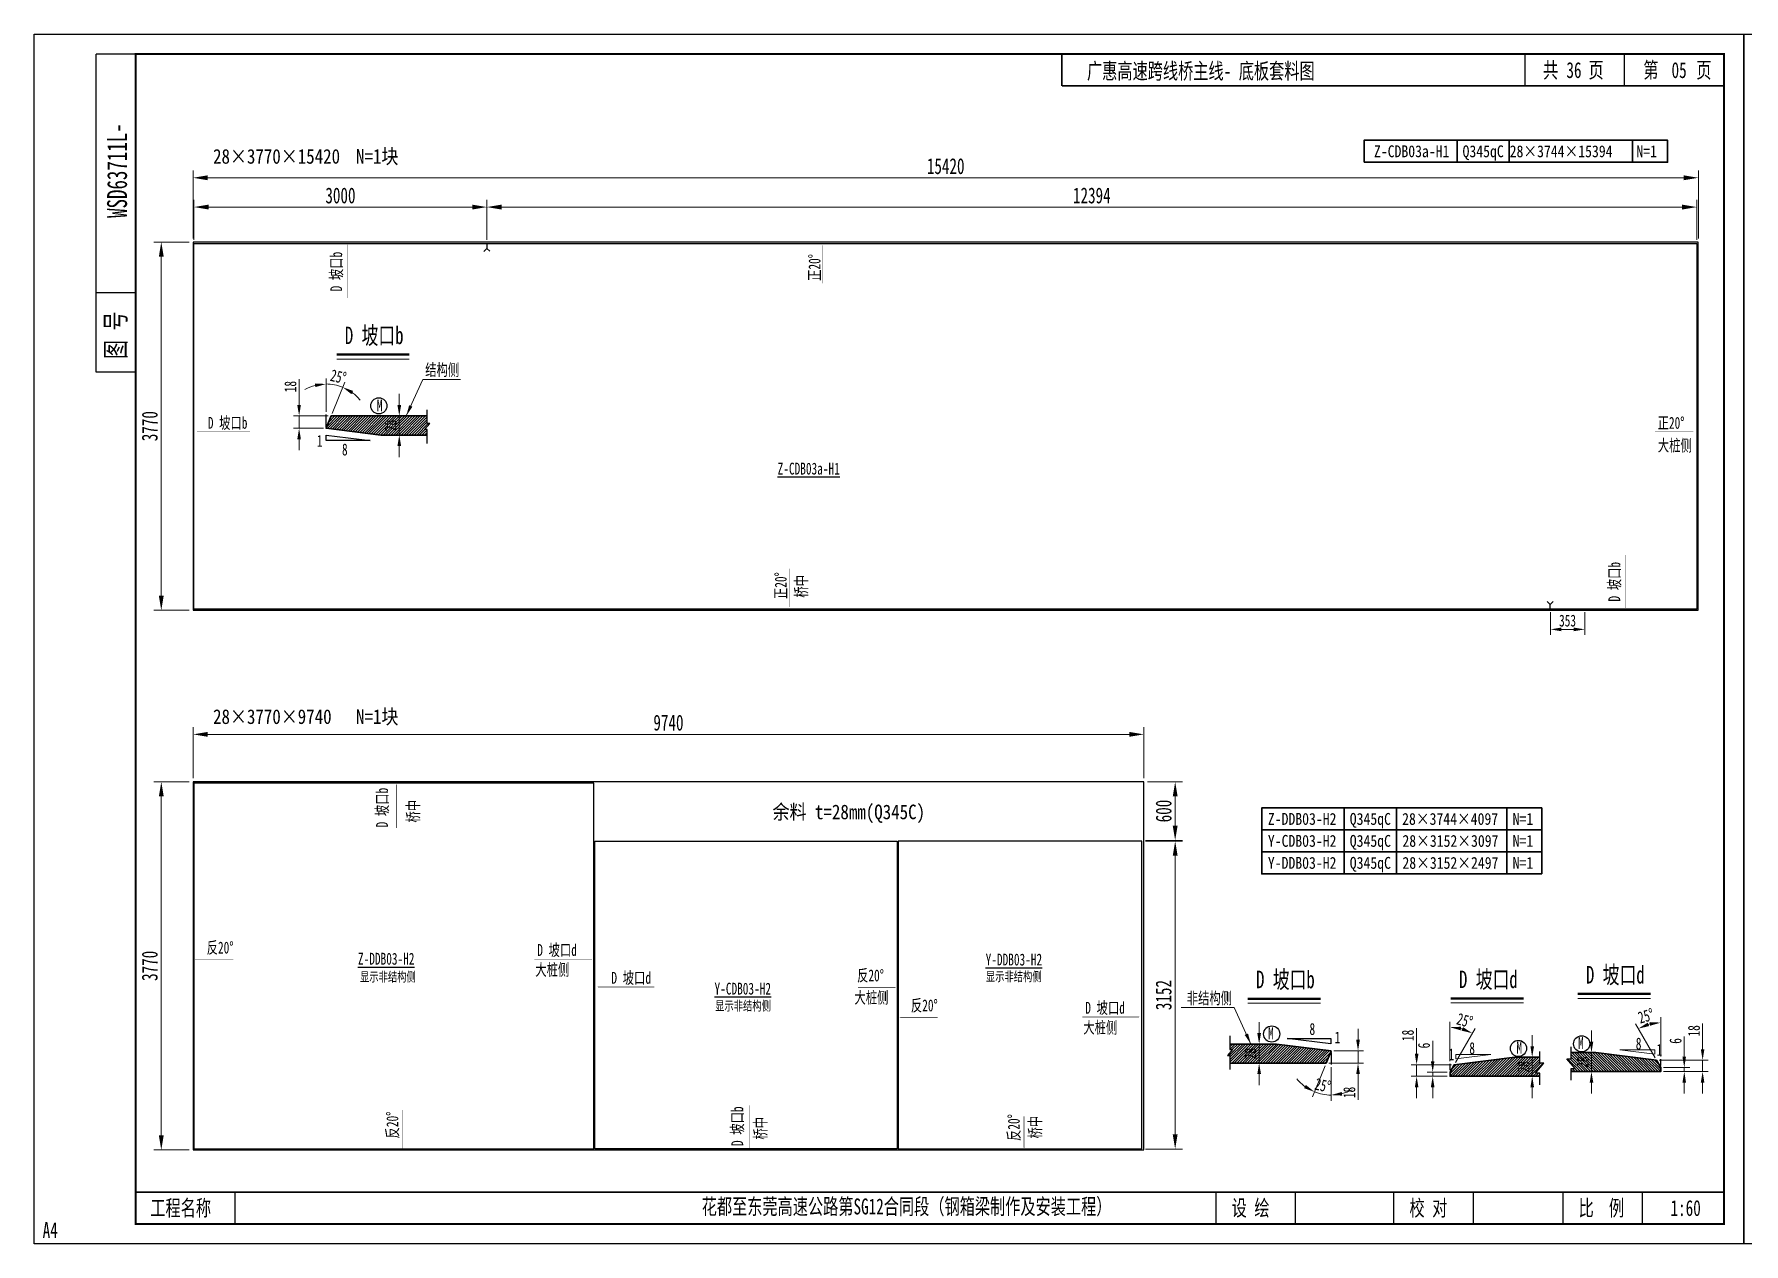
# Model space of a CAD drawing. Extents: x 1629247 to 2251351, y -601856 to -65897.
# Drawn here: x 2086756 to 2104269, y -245952 to -233569 of the extents above; entities that cross this region are included whole.
import ezdxf
from ezdxf.enums import TextEntityAlignment as Align

# ---------------------------------------------------------------- set-up
doc = ezdxf.new("R2010")
doc.units = 0
doc.header["$LTSCALE"] = 2
doc.header["$MEASUREMENT"] = 0
doc.header["$PDMODE"] = 35
doc.header["$PDSIZE"] = 50
doc.linetypes.add('PHANTOM', pattern=[63.5, 31.75, -6.35, 6.35, -6.35, 6.35, -6.35])
doc.layers.get('0').update_dxf_attribs({"linetype": 'CONTINUOUS'})
doc.layers.get('Defpoints').update_dxf_attribs({"linetype": 'CONTINUOUS'})
for name, color, linetype, lineweight in [('1图框轮廓', 7, 'CONTINUOUS', 35), ('文字层', 4, 'CONTINUOUS', 13), ('标注层', 3, 'CONTINUOUS', 13)]:
    doc.layers.add(name, color=color, linetype=linetype, lineweight=lineweight)
doc.layers.add('A3', color=7, linetype='CONTINUOUS')
doc.styles.add('仿宋', font='仿宋_GB2312_1.ttf', dxfattribs={"width": 0.7})
doc.dimstyles.new('标准标注样式-45', dxfattribs={"dimscale": 45, "dimtxt": 2.7, "dimasz": 2.5, "dimexe": 1.25, "dimexo": 0.625, "dimtad": 1, "dimdec": 0, "dimdsep": 46, "dimtxsty": '仿宋', "dimcen": 2.5, "dimclrd": 3, "dimclre": 3, "dimclrt": 4, "dimazin": 0, "dimtfac": 1, "dimtdec": 0, "dimtmove": 0, "dimatfit": 3, "dimfxl": 1.25, "dimlwd": 13, "dimlwe": 13, "dimarcsym": 0})
doc.dimstyles.new('标准标注样式-60', dxfattribs={"dimscale": 60, "dimtxt": 2.7, "dimasz": 2.5, "dimexe": 1.25, "dimexo": 0.625, "dimtad": 1, "dimdec": 0, "dimdsep": 46, "dimtxsty": '仿宋', "dimcen": 2.5, "dimclrd": 3, "dimclre": 3, "dimclrt": 4, "dimazin": 0, "dimtfac": 1, "dimtdec": 0, "dimtmove": 0, "dimatfit": 3, "dimfxl": 1.25, "dimlwd": 13, "dimlwe": 13, "dimarcsym": 0})

# ---------------------------------------------------------------- blocks, each defined once
blk = doc.blocks.new('*D58')
at = {"color": 3, "linetype": 'ByBlock', "lineweight": 13, "ltscale": 3}
for p, q in [((2089470, -237365), (2089470, -237101)), ((2089470, -237603), (2089470, -237477)), ((2089470, -237716), (2089470, -237828))]:
    blk.add_line(p, q, dxfattribs=at)
at = {"color": 3, "lineweight": 13, "ltscale": 3}
for p, q in [((2089769, -237477), (2089413, -237477)), ((2089718, -237603), (2089413, -237603))]:
    blk.add_line(p, q, dxfattribs=at)
at = {"color": 3, "ltscale": 3}
for points in [[(2089451, -237365), (2089488, -237365), (2089470, -237477)], [(2089451, -237716), (2089488, -237716), (2089470, -237603)]]:
    blk.add_solid(points, dxfattribs=at)
at = {"layer": 'Defpoints', "color": 0, "ltscale": 3}
for p in [(2089470, -237477), (2089746, -237603), (2089797, -237477)]:
    blk.add_point(p, dxfattribs=at)
at = {"color": 4, "ltscale": 3, "insert": (2089381, -237177), "char_height": 121.5, "attachment_point": 5, "rotation": 90, "style": '仿宋'}
blk.add_mtext('18', dxfattribs=at)
blk = doc.blocks.new('*D59')
at = {"color": 3, "lineweight": 13, "ltscale": 3}
for p, q in [((2089746, -237436), (2089746, -237094)), ((2089807, -237451), (2089937, -237131))]:
    blk.add_line(p, q, dxfattribs=at)
at = {"color": 3, "linetype": 'ByBlock', "lineweight": 13, "ltscale": 3}
for start, end in [(104.2515, 118.503), (68, 90), (39.497, 53.7485)]:
    blk.add_arc((2089746, -237603), 453, start, end, dxfattribs=at)
at = {"color": 3, "ltscale": 3}
for points in [[(2089632, -237145), (2089637, -237182), (2089746, -237150)], [(2090005, -237254), (2090023, -237221), (2089916, -237183)]]:
    blk.add_solid(points, dxfattribs=at)
at = {"layer": 'Defpoints', "color": 0, "ltscale": 3}
for p in [(2089804, -237154), (2089746, -237464), (2089746, -237588), (2089746, -237603), (2089797, -237477)]:
    blk.add_point(p, dxfattribs=at)
at = {"color": 4, "ltscale": 3, "insert": (2089872, -237076), "char_height": 121.5, "attachment_point": 5, "rotation": 346.5638, "style": '仿宋'}
blk.add_mtext('25%%D', dxfattribs=at)
blk = doc.blocks.new('*D72')
at = {"color": 3, "linetype": 'ByBlock', "lineweight": 13, "ltscale": 3}
for p, q in [((2090496, -237365), (2090496, -237252)), ((2090496, -237673), (2090496, -237477)), ((2090496, -237786), (2090496, -237898))]:
    blk.add_line(p, q, dxfattribs=at)
at = {"color": 3, "lineweight": 13, "ltscale": 3}
for p, q in [((2090486, -237477), (2090552, -237477)), ((2090486, -237673), (2090552, -237673))]:
    blk.add_line(p, q, dxfattribs=at)
at = {"color": 3, "ltscale": 3}
for points in [[(2090477, -237365), (2090515, -237365), (2090496, -237477)], [(2090477, -237786), (2090515, -237786), (2090496, -237673)]]:
    blk.add_solid(points, dxfattribs=at)
at = {"layer": 'Defpoints', "color": 0, "ltscale": 3}
for p in [(2090457, -237477), (2090496, -237477), (2090457, -237673)]:
    blk.add_point(p, dxfattribs=at)
at = {"color": 4, "ltscale": 3, "insert": (2090407, -237575), "char_height": 121.5, "attachment_point": 5, "rotation": 90, "style": '仿宋'}
blk.add_mtext('28', dxfattribs=at)
blk = doc.blocks.new('*D66')
at = {"layer": 'Defpoints', "color": 0}
for p in [(2102690, -243995), (2102708, -243995), (2102683, -244190)]:
    blk.add_point(p, dxfattribs=at)
at = {"layer": '标注层', "color": 3, "linetype": 'ByBlock', "lineweight": 13}
for p, q in [((2102708, -243882), (2102708, -243770)), ((2102708, -244190), (2102708, -243995)), ((2102708, -244302), (2102708, -244415))]:
    blk.add_line(p, q, dxfattribs=at)
at = {"layer": '标注层', "color": 3, "lineweight": 13}
for p, q in [((2102718, -243995), (2102765, -243995)), ((2102711, -244190), (2102765, -244190))]:
    blk.add_line(p, q, dxfattribs=at)
at = {"layer": '标注层', "color": 3}
for points in [[(2102690, -243882), (2102727, -243882), (2102708, -243995)], [(2102690, -244302), (2102727, -244302), (2102708, -244190)]]:
    blk.add_solid(points, dxfattribs=at)
at = {"layer": '标注层', "color": 4, "insert": (2102619, -244092), "char_height": 121.5, "attachment_point": 5, "rotation": 90, "style": '仿宋'}
blk.add_mtext('28', dxfattribs=at)
blk = doc.blocks.new('*D14')
at = {"layer": 'Defpoints', "color": 0}
for p in [(2103418, -244148), (2103418, -244190), (2103659, -244148)]:
    blk.add_point(p, dxfattribs=at)
at = {"layer": '标注层', "color": 3, "linetype": 'ByBlock', "lineweight": 13}
for p, q in [((2103659, -244035), (2103659, -243829)), ((2103659, -244190), (2103659, -244148)), ((2103659, -244302), (2103659, -244415))]:
    blk.add_line(p, q, dxfattribs=at)
at = {"layer": '标注层', "color": 3, "lineweight": 13}
for p, q in [((2103446, -244148), (2103715, -244148)), ((2103446, -244190), (2103715, -244190))]:
    blk.add_line(p, q, dxfattribs=at)
at = {"layer": '标注层', "color": 3}
for points in [[(2103640, -244035), (2103677, -244035), (2103659, -244148)], [(2103640, -244302), (2103677, -244302), (2103659, -244190)]]:
    blk.add_solid(points, dxfattribs=at)
at = {"layer": '标注层', "color": 4, "insert": (2103570, -243876), "char_height": 122, "attachment_point": 5, "rotation": 90, "style": '仿宋'}
blk.add_mtext('6', dxfattribs=at)
blk = doc.blocks.new('*D15')
at = {"layer": 'Defpoints', "color": 0}
for p in [(2103338, -243695), (2103374, -244073), (2103418, -244063), (2103418, -244128), (2103418, -244148)]:
    blk.add_point(p, dxfattribs=at)
at = {"layer": '标注层', "color": 3, "lineweight": 13}
for p, q in [((2103360, -244048), (2103160, -243701)), ((2103418, -244035), (2103418, -243632))]:
    blk.add_line(p, q, dxfattribs=at)
at = {"layer": '标注层', "color": 3, "linetype": 'ByBlock', "lineweight": 13}
blk.add_arc((2103418, -244148), 460, 104.0452, 105.9548, dxfattribs=at)
at = {"layer": '标注层', "color": 3}
for points in [[(2103299, -243723), (2103284, -243688), (2103188, -243750)], [(2103304, -243683), (2103308, -243720), (2103418, -243688)]]:
    blk.add_solid(points, dxfattribs=at)
at = {"layer": '标注层', "color": 4, "insert": (2103267, -243620), "char_height": 121.5, "attachment_point": 5, "rotation": 15.9548, "style": '仿宋'}
blk.add_mtext('25%%D', dxfattribs=at)
blk = doc.blocks.new('*D16')
at = {"layer": 'Defpoints', "color": 0}
for p in [(2103374, -244073), (2103847, -244073), (2103418, -244190)]:
    blk.add_point(p, dxfattribs=at)
at = {"layer": '标注层', "color": 3, "linetype": 'ByBlock', "lineweight": 13}
for p, q in [((2103847, -243960), (2103847, -243697)), ((2103847, -244190), (2103847, -244073)), ((2103847, -244302), (2103847, -244415))]:
    blk.add_line(p, q, dxfattribs=at)
at = {"layer": '标注层', "color": 3, "lineweight": 13}
for p, q in [((2103402, -244073), (2103903, -244073)), ((2103446, -244190), (2103903, -244190))]:
    blk.add_line(p, q, dxfattribs=at)
at = {"layer": '标注层', "color": 3}
for points in [[(2103828, -243960), (2103865, -243960), (2103847, -244073)], [(2103828, -244302), (2103865, -244302), (2103847, -244190)]]:
    blk.add_solid(points, dxfattribs=at)
at = {"layer": '标注层', "color": 4, "insert": (2103758, -243772), "char_height": 121.5, "attachment_point": 5, "rotation": 90, "style": '仿宋'}
blk.add_mtext('18', dxfattribs=at)
blk = doc.blocks.new('*D17')
at = {"color": 3, "linetype": 'ByBlock', "lineweight": 13, "ltscale": 3}
for p, q in [((2100317, -243864), (2100317, -243752)), ((2100317, -243977), (2100317, -244103)), ((2100317, -244215), (2100317, -244479))]:
    blk.add_line(p, q, dxfattribs=at)
at = {"color": 3, "lineweight": 13, "ltscale": 3}
for p, q in [((2100018, -244103), (2100373, -244103)), ((2100069, -243977), (2100373, -243977))]:
    blk.add_line(p, q, dxfattribs=at)
at = {"color": 3, "ltscale": 3}
for points in [[(2100298, -243864), (2100336, -243864), (2100317, -243977)], [(2100298, -244215), (2100336, -244215), (2100317, -244103)]]:
    blk.add_solid(points, dxfattribs=at)
at = {"layer": 'Defpoints', "color": 0, "ltscale": 3}
for p in [(2099990, -244103), (2100041, -243977), (2100317, -244103)]:
    blk.add_point(p, dxfattribs=at)
at = {"color": 4, "ltscale": 3, "insert": (2100228, -244403), "char_height": 121.5, "attachment_point": 5, "rotation": 90, "style": '仿宋'}
blk.add_mtext('18', dxfattribs=at)
blk = doc.blocks.new('*D18')
at = {"color": 3, "lineweight": 13, "ltscale": 3}
for p, q in [((2099979, -244129), (2099850, -244449)), ((2100041, -244144), (2100041, -244487))]:
    blk.add_line(p, q, dxfattribs=at)
at = {"color": 3, "linetype": 'ByBlock', "lineweight": 13, "ltscale": 3}
for start, end in [(219.497, 233.7485), (248, 270), (284.2515, 298.503)]:
    blk.add_arc((2100041, -243977), 453, start, end, dxfattribs=at)
at = {"color": 3, "ltscale": 3}
for points in [[(2099782, -244326), (2099764, -244359), (2099871, -244397)], [(2100155, -244435), (2100150, -244398), (2100041, -244430)]]:
    blk.add_solid(points, dxfattribs=at)
at = {"layer": 'Defpoints', "color": 0, "ltscale": 3}
for p in [(2099990, -244103), (2100041, -243977), (2100041, -243992), (2100041, -244116), (2099983, -244427)]:
    blk.add_point(p, dxfattribs=at)
at = {"color": 4, "ltscale": 3, "insert": (2099956, -244331), "char_height": 121.5, "attachment_point": 5, "rotation": 346.5638, "style": '仿宋'}
blk.add_mtext('25%%D', dxfattribs=at)
blk = doc.blocks.new('*D67')
at = {"color": 3, "linetype": 'ByBlock', "lineweight": 13, "ltscale": 3}
for p, q in [((2099304, -243794), (2099304, -243682)), ((2099304, -243907), (2099304, -244103)), ((2099304, -244215), (2099304, -244328))]:
    blk.add_line(p, q, dxfattribs=at)
at = {"color": 3, "lineweight": 13, "ltscale": 3}
for p, q in [((2099314, -243907), (2099248, -243907)), ((2099314, -244103), (2099248, -244103))]:
    blk.add_line(p, q, dxfattribs=at)
at = {"color": 3, "ltscale": 3}
for points in [[(2099285, -243794), (2099323, -243794), (2099304, -243907)], [(2099285, -244215), (2099323, -244215), (2099304, -244103)]]:
    blk.add_solid(points, dxfattribs=at)
at = {"layer": 'Defpoints', "color": 0, "ltscale": 3}
for p in [(2099343, -243907), (2099304, -244103), (2099343, -244103)]:
    blk.add_point(p, dxfattribs=at)
at = {"color": 4, "ltscale": 3, "insert": (2099215, -244005), "char_height": 121.5, "attachment_point": 5, "rotation": 90, "style": '仿宋'}
blk.add_mtext('28', dxfattribs=at)
blk = doc.blocks.new('*D68')
at = {"layer": 'Defpoints', "color": 0}
for p in [(2102101, -244042), (2102120, -244042), (2102126, -244237)]:
    blk.add_point(p, dxfattribs=at)
at = {"layer": '标注层', "color": 3, "linetype": 'ByBlock', "lineweight": 13}
for p, q in [((2102101, -243930), (2102101, -243817)), ((2102101, -244237), (2102101, -244042)), ((2102101, -244350), (2102101, -244462))]:
    blk.add_line(p, q, dxfattribs=at)
at = {"layer": '标注层', "color": 3, "lineweight": 13}
for p, q in [((2102092, -244042), (2102045, -244042)), ((2102098, -244237), (2102045, -244237))]:
    blk.add_line(p, q, dxfattribs=at)
at = {"layer": '标注层', "color": 3}
for points in [[(2102083, -243930), (2102120, -243930), (2102101, -244042)], [(2102083, -244350), (2102120, -244350), (2102101, -244237)]]:
    blk.add_solid(points, dxfattribs=at)
at = {"layer": '标注层', "color": 4, "insert": (2102013, -244140), "char_height": 121.5, "attachment_point": 5, "rotation": 90, "style": '仿宋'}
blk.add_mtext('28', dxfattribs=at)
blk = doc.blocks.new('*D19')
at = {"layer": 'Defpoints', "color": 0}
for p in [(2101082, -244195), (2101259, -244195), (2101259, -244237)]:
    blk.add_point(p, dxfattribs=at)
at = {"layer": '标注层', "color": 3, "linetype": 'ByBlock', "lineweight": 13}
for p, q in [((2101082, -244083), (2101082, -243876)), ((2101082, -244237), (2101082, -244195)), ((2101082, -244350), (2101082, -244462))]:
    blk.add_line(p, q, dxfattribs=at)
at = {"layer": '标注层', "color": 3, "lineweight": 13}
for p, q in [((2101231, -244195), (2101025, -244195)), ((2101231, -244237), (2101025, -244237))]:
    blk.add_line(p, q, dxfattribs=at)
at = {"layer": '标注层', "color": 3}
for points in [[(2101063, -244083), (2101100, -244083), (2101082, -244195)], [(2101063, -244350), (2101100, -244350), (2101082, -244237)]]:
    blk.add_solid(points, dxfattribs=at)
at = {"layer": '标注层', "color": 4, "insert": (2100993, -243923), "char_height": 122, "attachment_point": 5, "rotation": 90, "style": '仿宋'}
blk.add_mtext('6', dxfattribs=at)
blk = doc.blocks.new('*D20')
at = {"layer": 'Defpoints', "color": 0}
for p in [(2101339, -243742), (2101259, -244110), (2101303, -244120), (2101259, -244175), (2101259, -244195)]:
    blk.add_point(p, dxfattribs=at)
at = {"layer": '标注层', "color": 3, "lineweight": 13}
for p, q in [((2101259, -244082), (2101259, -243679)), ((2101317, -244095), (2101517, -243748))]:
    blk.add_line(p, q, dxfattribs=at)
at = {"layer": '标注层', "color": 3, "linetype": 'ByBlock', "lineweight": 13}
blk.add_arc((2101259, -244195), 460, 74.0452, 75.9548, dxfattribs=at)
at = {"layer": '标注层', "color": 3}
for points in [[(2101369, -243767), (2101373, -243730), (2101259, -243735)], [(2101393, -243735), (2101378, -243770), (2101489, -243797)]]:
    blk.add_solid(points, dxfattribs=at)
at = {"layer": '标注层', "color": 4, "insert": (2101410, -243667), "char_height": 121.5, "attachment_point": 5, "rotation": 344.0452, "style": '仿宋'}
blk.add_mtext('25%%D', dxfattribs=at)
blk = doc.blocks.new('*D21')
at = {"layer": 'Defpoints', "color": 0}
for p in [(2100917, -244120), (2101303, -244120), (2101259, -244237)]:
    blk.add_point(p, dxfattribs=at)
at = {"layer": '标注层', "color": 3, "linetype": 'ByBlock', "lineweight": 13}
for p, q in [((2100917, -244007), (2100917, -243744)), ((2100917, -244237), (2100917, -244120)), ((2100917, -244350), (2100917, -244462))]:
    blk.add_line(p, q, dxfattribs=at)
at = {"layer": '标注层', "color": 3, "lineweight": 13}
for p, q in [((2101275, -244120), (2100861, -244120)), ((2101231, -244237), (2100861, -244237))]:
    blk.add_line(p, q, dxfattribs=at)
at = {"layer": '标注层', "color": 3}
for points in [[(2100899, -244007), (2100936, -244007), (2100917, -244120)], [(2100899, -244350), (2100936, -244350), (2100917, -244237)]]:
    blk.add_solid(points, dxfattribs=at)
at = {"layer": '标注层', "color": 4, "insert": (2100828, -243819), "char_height": 121.5, "attachment_point": 5, "rotation": 90, "style": '仿宋'}
blk.add_mtext('18', dxfattribs=at)
blk = doc.blocks.new('*D31')
at = {"color": 3, "lineweight": 13, "ltscale": 3}
for p, q in [((2088393, -235675), (2088393, -235264)), ((2091393, -235675), (2091393, -235264))]:
    blk.add_line(p, q, dxfattribs=at)
at = {"color": 3, "linetype": 'ByBlock', "lineweight": 13, "ltscale": 3}
blk.add_line((2088543, -235339), (2091243, -235339), dxfattribs=at)
at = {"color": 3, "ltscale": 3}
for points in [[(2088543, -235314), (2088543, -235364), (2088393, -235339)], [(2091243, -235314), (2091243, -235364), (2091393, -235339)]]:
    blk.add_solid(points, dxfattribs=at)
at = {"layer": 'Defpoints', "color": 0, "ltscale": 3}
for p in [(2091393, -235339), (2088393, -235713), (2091393, -235713)]:
    blk.add_point(p, dxfattribs=at)
at = {"color": 4, "ltscale": 3, "insert": (2089893, -235221), "char_height": 162, "attachment_point": 5, "style": '仿宋'}
blk.add_mtext('3000', dxfattribs=at)
blk = doc.blocks.new('*D32')
at = {"color": 3, "lineweight": 13, "ltscale": 3}
for p, q in [((2102287, -239485), (2102287, -239719)), ((2102640, -239485), (2102640, -239719))]:
    blk.add_line(p, q, dxfattribs=at)
at = {"color": 3, "linetype": 'ByBlock', "lineweight": 13, "ltscale": 3}
blk.add_line((2102527, -239662), (2102399, -239662), dxfattribs=at)
at = {"color": 3, "ltscale": 3}
for points in [[(2102399, -239644), (2102399, -239681), (2102287, -239662)], [(2102527, -239644), (2102527, -239681), (2102640, -239662)]]:
    blk.add_solid(points, dxfattribs=at)
at = {"layer": 'Defpoints', "color": 0, "ltscale": 3}
for p in [(2102287, -239457), (2102640, -239457), (2102287, -239662)]:
    blk.add_point(p, dxfattribs=at)
at = {"color": 4, "ltscale": 3, "insert": (2102463, -239573), "char_height": 121.5, "attachment_point": 5, "style": '仿宋'}
blk.add_mtext('353', dxfattribs=at)
blk = doc.blocks.new('*D34')
at = {"color": 3, "lineweight": 13, "ltscale": 3}
for p, q in [((2091393, -235675), (2091393, -235264)), ((2103787, -235675), (2103787, -235264))]:
    blk.add_line(p, q, dxfattribs=at)
at = {"color": 3, "linetype": 'ByBlock', "lineweight": 13, "ltscale": 3}
blk.add_line((2103637, -235339), (2091543, -235339), dxfattribs=at)
at = {"color": 3, "ltscale": 3}
for points in [[(2091543, -235314), (2091543, -235364), (2091393, -235339)], [(2103637, -235314), (2103637, -235364), (2103787, -235339)]]:
    blk.add_solid(points, dxfattribs=at)
at = {"layer": 'Defpoints', "color": 0, "ltscale": 3}
for p in [(2091393, -235339), (2091393, -235713), (2103787, -235713)]:
    blk.add_point(p, dxfattribs=at)
at = {"color": 4, "ltscale": 3, "insert": (2097590, -235221), "char_height": 162, "attachment_point": 5, "style": '仿宋'}
blk.add_mtext('12394', dxfattribs=at)
blk = doc.blocks.new('*D478')
at = {"color": 3, "lineweight": 13, "ltscale": 3}
for p, q in [((2088383, -235659), (2088383, -234964)), ((2103803, -235659), (2103803, -234964))]:
    blk.add_line(p, q, dxfattribs=at)
at = {"color": 3, "linetype": 'ByBlock', "lineweight": 13, "ltscale": 3}
blk.add_line((2103653, -235039), (2088533, -235039), dxfattribs=at)
at = {"color": 3, "ltscale": 3}
for points in [[(2088533, -235014), (2088533, -235064), (2088383, -235039)], [(2103653, -235014), (2103653, -235064), (2103803, -235039)]]:
    blk.add_solid(points, dxfattribs=at)
at = {"layer": 'Defpoints', "color": 0, "ltscale": 3}
for p in [(2088383, -235039), (2088383, -235697), (2103803, -235697)]:
    blk.add_point(p, dxfattribs=at)
at = {"color": 4, "ltscale": 3, "insert": (2096093, -234921), "char_height": 162, "attachment_point": 5, "style": '仿宋'}
blk.add_mtext('15420', dxfattribs=at)
blk = doc.blocks.new('*D479')
at = {"color": 3, "lineweight": 13, "ltscale": 3}
for p, q in [((2088345, -235697), (2087983, -235697)), ((2088345, -239467), (2087983, -239467))]:
    blk.add_line(p, q, dxfattribs=at)
at = {"color": 3, "linetype": 'ByBlock', "lineweight": 13, "ltscale": 3}
blk.add_line((2088058, -235847), (2088058, -239317), dxfattribs=at)
at = {"color": 3, "ltscale": 3}
for points in [[(2088033, -235847), (2088083, -235847), (2088058, -235697)], [(2088033, -239317), (2088083, -239317), (2088058, -239467)]]:
    blk.add_solid(points, dxfattribs=at)
at = {"layer": 'Defpoints', "color": 0, "ltscale": 3}
for p in [(2088383, -235697), (2088058, -239467), (2088383, -239467)]:
    blk.add_point(p, dxfattribs=at)
at = {"color": 4, "ltscale": 3, "insert": (2087940, -237582), "char_height": 162, "attachment_point": 5, "rotation": 90, "style": '仿宋'}
blk.add_mtext('3770', dxfattribs=at)
blk = doc.blocks.new('tukuangA4-')
at = {"layer": 'A3'}
for p, q in [((537, 7565), (537, 10327)), ((882, 10327), (537, 10327)), ((12951, 10051), (12951, 10327)), ((13814, 10051), (13814, 10327)), ((882, 8256), (537, 8256)), ((882, 7565), (537, 7565)), ((1745, 173), (1745, 449)), ((10266, 173), (10266, 449)), ((10957, 173), (10957, 449)), ((11811, 173), (11811, 449)), ((12502, 173), (12502, 449)), ((13280, 173), (13280, 449)), ((13971, 173), (13971, 449))]:
    blk.add_line(p, q, dxfattribs=at)
blk.add_lwpolyline([(14850, 10500), (14850, 0), (0, 0), (0, 10500)], close=True, dxfattribs=at)
for points, const_width in [([(882, 10327), (14677, 10327), (14677, 173), (882, 173), (882, 10327)], 17.3), ([(8927, 10051), (8927, 10327)], 13.8), ([(8927, 10051), (14677, 10051)], 13.8), ([(882, 449), (14677, 449)], 13.8)]:
    blk.add_lwpolyline(points, dxfattribs=dict(at, const_width=const_width))
at = {"layer": 'A3', "color": 7, "linetype": 'Continuous', "style": '仿宋', "width": 0.7}
for s, p in [('共    页', (13106, 10120)), ('第     页', (13977, 10120)), ('工程名称', (1009, 242)), ('花都至东莞高速公路第SG12合同段（钢箱梁制作及安装工程）', (5798, 255)), ('设 绘', (10401, 242)), ('校 对', (11946, 242)), ('比  例', (13415, 242))]:
    blk.add_text(s, height=138.1, dxfattribs=at).set_placement(p)
blk.add_text('WSD63711L-', height=172.6, rotation=90, dxfattribs=at).set_placement((806, 9316), align=Align.CENTER)
blk.add_text('图 号', height=172.6, rotation=90, dxfattribs=at).set_placement((793, 7681))
blk.add_text('A4', height=138.1, dxfattribs=at).set_placement((139, 50), align=Align.CENTER)
blk = doc.blocks.new('*D476')
at = {"color": 3, "lineweight": 13, "ltscale": 3}
for p, q in [((2088383, -241184), (2088383, -240662)), ((2098123, -241184), (2098123, -240662))]:
    blk.add_line(p, q, dxfattribs=at)
at = {"color": 3, "linetype": 'ByBlock', "lineweight": 13, "ltscale": 3}
blk.add_line((2097973, -240737), (2088533, -240737), dxfattribs=at)
at = {"color": 3, "ltscale": 3}
for points in [[(2088533, -240712), (2088533, -240762), (2088383, -240737)], [(2097973, -240712), (2097973, -240762), (2098123, -240737)]]:
    blk.add_solid(points, dxfattribs=at)
at = {"layer": 'Defpoints', "color": 0, "ltscale": 3}
for p in [(2088383, -240737), (2088383, -241222), (2098123, -241222)]:
    blk.add_point(p, dxfattribs=at)
at = {"color": 4, "ltscale": 3, "insert": (2093253, -240618), "char_height": 162, "attachment_point": 5, "style": '仿宋'}
blk.add_mtext('9740', dxfattribs=at)
blk = doc.blocks.new('*D477')
at = {"color": 3, "lineweight": 13, "ltscale": 3}
for p, q in [((2088345, -241222), (2087983, -241222)), ((2088345, -244992), (2087983, -244992))]:
    blk.add_line(p, q, dxfattribs=at)
at = {"color": 3, "linetype": 'ByBlock', "lineweight": 13, "ltscale": 3}
blk.add_line((2088058, -241372), (2088058, -244842), dxfattribs=at)
at = {"color": 3, "ltscale": 3}
for points in [[(2088033, -241372), (2088083, -241372), (2088058, -241222)], [(2088033, -244842), (2088083, -244842), (2088058, -244992)]]:
    blk.add_solid(points, dxfattribs=at)
at = {"layer": 'Defpoints', "color": 0, "ltscale": 3}
for p in [(2088383, -241222), (2088058, -244992), (2088383, -244992)]:
    blk.add_point(p, dxfattribs=at)
at = {"color": 4, "ltscale": 3, "insert": (2087940, -243107), "char_height": 162, "attachment_point": 5, "rotation": 90, "style": '仿宋'}
blk.add_mtext('3770', dxfattribs=at)
blk = doc.blocks.new('*D480')
at = {"color": 3, "lineweight": 13, "ltscale": 3}
for p, q in [((2098141, -241830), (2098519, -241830)), ((2098141, -244982), (2098519, -244982))]:
    blk.add_line(p, q, dxfattribs=at)
at = {"color": 3, "linetype": 'ByBlock', "lineweight": 13, "ltscale": 3}
blk.add_line((2098444, -241980), (2098444, -244832), dxfattribs=at)
at = {"color": 3, "ltscale": 3}
for points in [[(2098419, -241980), (2098469, -241980), (2098444, -241830)], [(2098419, -244832), (2098469, -244832), (2098444, -244982)]]:
    blk.add_solid(points, dxfattribs=at)
at = {"layer": 'Defpoints', "color": 0, "ltscale": 3}
for p in [(2098104, -241830), (2098104, -244982), (2098444, -244982)]:
    blk.add_point(p, dxfattribs=at)
at = {"color": 4, "ltscale": 3, "insert": (2098326, -243406), "char_height": 162, "attachment_point": 5, "rotation": 90, "style": '仿宋'}
blk.add_mtext('3152', dxfattribs=at)
blk = doc.blocks.new('*D481')
at = {"color": 3, "lineweight": 13, "ltscale": 3}
for p, q in [((2098160, -241222), (2098519, -241222)), ((2098141, -241822), (2098519, -241822))]:
    blk.add_line(p, q, dxfattribs=at)
at = {"color": 3, "linetype": 'ByBlock', "lineweight": 13, "ltscale": 3}
blk.add_line((2098444, -241672), (2098444, -241372), dxfattribs=at)
at = {"color": 3, "ltscale": 3}
for points in [[(2098419, -241372), (2098469, -241372), (2098444, -241222)], [(2098419, -241672), (2098469, -241672), (2098444, -241822)]]:
    blk.add_solid(points, dxfattribs=at)
at = {"layer": 'Defpoints', "color": 0, "ltscale": 3}
for p in [(2098123, -241222), (2098444, -241222), (2098104, -241822)]:
    blk.add_point(p, dxfattribs=at)
at = {"color": 4, "ltscale": 3, "insert": (2098326, -241522), "char_height": 162, "attachment_point": 5, "rotation": 90, "style": '仿宋'}
blk.add_mtext('600', dxfattribs=at)

msp = doc.modelspace()

# ---------------------------------------------------------------- hatches: boundary and pattern name
at = {"layer": '标注层', "linetype": 'PHANTOM'}
h = msp.add_hatch(dxfattribs=at)
h.set_pattern_fill('ANSI31', color=8, scale=150, style=0)
h.set_pattern_definition([(45, (2089745.844, -237673.342), (-13.25825, 13.25825), [])])
h.paths.add_polyline_path([(2090781.6, -237673.3), (2090781.6, -237615.9), (2090755.4, -237615.9), (2090807.9, -237555.9), (2090781.6, -237555.9), (2090781.6, -237477.3), (2089796.8, -237477.3), (2089745.8, -237603.3), (2090305.8, -237673.3)])
h.paths.add_polyline_path([(2090315.9, -237654.4), (2090315.9, -237496.2), (2090498.2, -237496.2), (2090498.2, -237654.4)], flags=24)
h = msp.add_hatch(dxfattribs=at)
h.set_pattern_fill('ANSI31', color=8, scale=150, style=0)
h.set_pattern_definition([(225, (2100040.934, -243906.886), (13.25825, -13.25825), [])])
h.paths.add_polyline_path([(2099005.2, -243906.9), (2099005.2, -243964.4), (2099031.4, -243964.4), (2098978.9, -244024.4), (2099005.2, -244024.4), (2099005.2, -244102.9), (2099990, -244102.9), (2100040.9, -243976.9), (2099480.9, -243906.9)])
h.paths.add_polyline_path([(2099124.1, -244084), (2099124.1, -243925.8), (2099306.3, -243925.8), (2099306.3, -244084)], flags=24)
h = msp.add_hatch(dxfattribs=at)
h.set_pattern_fill('ANSI31', color=8, scale=150, style=0)
h.set_pattern_definition([(45, (2101259.184, -244237.033), (-13.25825, 13.25825), [])])
h.paths.add_polyline_path([(2101302.7, -244119.6), (2101259.2, -244195), (2101259.2, -244237), (2102178.1, -244237), (2102178.1, -244204.3), (2102134.4, -244204.3), (2102221.9, -244104.3), (2102178.1, -244104.3), (2102178.1, -244042), (2101923.2, -244042)])
h.paths.add_polyline_path([(2101921.5, -244218.6), (2101921.5, -244060.4), (2102103.7, -244060.4), (2102103.7, -244218.6)], flags=24)
h = msp.add_hatch(dxfattribs=at)
h.set_pattern_fill('ANSI31', color=8, scale=150, style=0)
h.set_pattern_definition([(135, (2103417.774, -244189.969), (13.25825, 13.25825), [])])
h.paths.add_polyline_path([(2102753.8, -243995), (2102498.8, -243995), (2102498.8, -244057.2), (2102455.1, -244057.2), (2102542.6, -244157.2), (2102498.8, -244157.2), (2102498.8, -244190), (2103417.8, -244190), (2103417.8, -244148), (2103374.2, -244072.5)])
h.paths.add_polyline_path([(2102528.3, -244171.6), (2102528.3, -244013.4), (2102710.5, -244013.4), (2102710.5, -244171.6)], flags=24)

# ---------------------------------------------------------------- linework, layer by layer
at = {"color": 6, "ltscale": 3}
for p, q in [((2091392.8, -235712.6), (2091392.8, -235761.8)), ((2091392.8, -235761.8), (2091361.5, -235793.1)), ((2091421.9, -235790.8), (2091392.8, -235761.8)), ((2102286.8, -239407.5), (2102255.5, -239376.2)), ((2102315.9, -239378.5), (2102286.8, -239407.5)), ((2102286.8, -239456.6), (2102286.8, -239407.5))]:
    msp.add_line(p, q, dxfattribs=at)
at = {"color": 7, "ltscale": 3}
for p, q in [((2089745.8, -237587.9), (2089745.8, -237463.9)), ((2100040.9, -243992.3), (2100040.9, -244116.3)), ((2101259.2, -244175), (2101259.2, -244109.8)), ((2103417.8, -244127.9), (2103417.8, -244062.8))]:
    msp.add_line(p, q, dxfattribs=at)
at = {"color": 8, "ltscale": 3}
for points in [[(2088382.8, -239466.6), (2103802.8, -239466.6), (2103802.8, -235696.6), (2088382.8, -235696.6)], [(2088382.8, -244991.5), (2098122.8, -244991.5), (2098122.8, -241221.5), (2088382.8, -241221.5)]]:
    msp.add_lwpolyline(points, close=True, dxfattribs=at)
at = {"color": 1}
for points in [[(2088392.8, -235712.6), (2103786.8, -235712.6), (2103786.8, -239456.6), (2088392.8, -239456.6)], [(2088392.8, -244981.5), (2092489.8, -244981.5), (2092489.8, -241237.5), (2088392.8, -241237.5)], [(2095596.8, -244981.5), (2092499.8, -244981.5), (2092499.8, -241829.5), (2095596.8, -241829.5)], [(2095606.8, -244981.5), (2098103.6, -244981.5), (2098103.6, -241829.5), (2095606.8, -241829.5)]]:
    msp.add_lwpolyline(points, close=True, dxfattribs=at)
at = {"color": 7}
for points in [[(2090781.6, -237757.8), (2090781.6, -237615.9), (2090755.4, -237615.9), (2090807.9, -237555.9), (2090781.6, -237555.9), (2090781.6, -237413.9)], [(2099005.2, -243822.4), (2099005.2, -243964.4), (2099031.4, -243964.4), (2098978.9, -244024.4), (2099005.2, -244024.4), (2099005.2, -244166.3)], [(2102498.8, -244278.4), (2102498.8, -244157.2), (2102542.6, -244157.2), (2102455.1, -244057.2), (2102498.8, -244057.2), (2102498.8, -243936)], [(2102178.1, -244325.5), (2102178.1, -244204.3), (2102134.4, -244204.3), (2102221.9, -244104.3), (2102178.1, -244104.3), (2102178.1, -243983.1)]]:
    msp.add_lwpolyline(points, dxfattribs=at)
at = {"color": 7, "ltscale": 3}
for points in [[(2089748.3, -237674.3), (2090196.3, -237730.3), (2090196.3, -237730.3), (2089748.3, -237730.3)], [(2100038.5, -243905.9), (2099590.5, -243849.9), (2099590.5, -243849.9), (2100038.5, -243849.9)]]:
    msp.add_lwpolyline(points, close=True, dxfattribs=at)
at = {"color": 3, "ltscale": 3}
for centre in [(2090286.3, -237373.7), (2099432.7, -243804.5), (2101960.2, -243952.2), (2102608, -243905.1)]:
    msp.add_circle(centre, 82.7, dxfattribs=at)
at = {"layer": '1图框轮廓', "color": 30, "ltscale": 3}
for p, q in [((2101331.2, -234880.4), (2101331.2, -234655.4)), ((2101865.7, -234880.4), (2101865.7, -234655.4)), ((2103128.7, -234880.4), (2103128.7, -234655.4)), ((2100176, -241490), (2100176, -241715)), ((2100710.5, -241715), (2100710.5, -241490)), ((2101839.7, -241490), (2101839.7, -241715)), ((2100176, -241715), (2100176, -241940)), ((2100710.5, -241940), (2100710.5, -241715)), ((2101839.7, -241715), (2101839.7, -241940)), ((2100176, -241940), (2100176, -242165)), ((2100710.5, -242165), (2100710.5, -241940)), ((2101839.7, -241940), (2101839.7, -242165))]:
    msp.add_line(p, q, dxfattribs=at)
for points in [[(2100379.7, -234880.4), (2103488.7, -234880.4), (2103488.7, -234655.4), (2100379.7, -234655.4)], [(2102199.7, -241715), (2099330.3, -241715), (2099330.3, -241490), (2102199.7, -241490)], [(2102199.7, -241940), (2099330.3, -241940), (2099330.3, -241715), (2102199.7, -241715)], [(2102199.7, -242165), (2099330.3, -242165), (2099330.3, -241940), (2102199.7, -241940)]]:
    msp.add_lwpolyline(points, close=True, dxfattribs=at)
at = {"layer": '1图框轮廓', "color": 42}
for points in [[(2090781.6, -237673.3), (2090305.8, -237673.3), (2089745.8, -237603.3), (2089796.8, -237477.3), (2090781.6, -237477.3)], [(2099005.2, -243906.9), (2099480.9, -243906.9), (2100040.9, -243976.9), (2099990, -244102.9), (2099005.2, -244102.9)]]:
    msp.add_lwpolyline(points, dxfattribs=at)
at = {"layer": '1图框轮廓', "color": 207}
for points in [[(2102178.1, -244042), (2101923.2, -244042), (2101302.7, -244119.6), (2101259.2, -244195), (2101259.2, -244237), (2102178.1, -244237)], [(2102498.8, -243995), (2102753.8, -243995), (2103374.2, -244072.5), (2103417.8, -244148), (2103417.8, -244190), (2102498.8, -244190)]]:
    msp.add_lwpolyline(points, dxfattribs=at)
at = {"layer": '文字层', "lineweight": 50}
for p, q in [((2089854.7, -236849.4), (2090597.9, -236849.4)), ((2102568.1, -243394.8), (2103311.3, -243394.8)), ((2099188.9, -243442.9), (2099932.1, -243442.9)), ((2101267.4, -243441.9), (2102010.6, -243441.9))]:
    msp.add_line(p, q, dxfattribs=at)
at = {"layer": '文字层', "lineweight": 20}
for p, q in [((2089854.7, -236894.4), (2090597.9, -236894.4)), ((2099188.9, -243487.9), (2099932.1, -243487.9)), ((2101267.4, -243486.9), (2102010.6, -243486.9)), ((2102568.1, -243439.8), (2103311.3, -243439.8))]:
    msp.add_line(p, q, dxfattribs=at)
at = {"layer": '标注层', "color": 182}
for points in [[(2089965.3, -235724.7, 0, 25, 0), (2089965.3, -235799.5, 5, 5, 0), (2089965.3, -236270.5, 5, 5, 0)], [(2088420.1, -237633.6, 0, 25, 0), (2088494.9, -237633.6, 5, 5, 0), (2088965.9, -237633.6, 5, 5, 0)], [(2103057.4, -239447.7, 0, 25, 0), (2103057.4, -239372.9, 5, 5, 0), (2103057.4, -238901.9, 5, 5, 0)]]:
    msp.add_lwpolyline(points, format="xyseb", dxfattribs=at)
at = {"layer": '标注层', "color": 42}
for points in [[(2094835.3, -235724.9, 0, 25, 0), (2094835.3, -235799.7, 5, 5, 0), (2094835.3, -236120.5, 5, 5, 0)], [(2103755.5, -237633.6, 0, 25, 0), (2103680.7, -237633.6, 5, 5, 0), (2103359.9, -237633.6, 5, 5, 0)], [(2094488.9, -239437, 0, 25, 0), (2094488.9, -239362.2, 5, 5, 0), (2094488.9, -239041.4, 5, 5, 0)], [(2090466.1, -241240.1, 0, 25, 0), (2090466.1, -241314.9, 5, 5, 0), (2090466.1, -241695.9, 5, 5, 0)], [(2088400.4, -243042.4, 0, 25, 0), (2088475.2, -243042.4, 5, 5, 0), (2088796, -243042.4, 5, 5, 0)], [(2092470.5, -243038.2, 0, 25, 0), (2092395.6, -243038.2, 5, 5, 0), (2091879.7, -243038.2, 5, 5, 0)], [(2092519.2, -243323.2, 0, 25, 0), (2092594, -243323.2, 5, 5, 0), (2093110, -243323.2, 5, 5, 0)], [(2095589.3, -243327.4, 0, 25, 0), (2095514.5, -243327.4, 5, 5, 0), (2095193.7, -243327.4, 5, 5, 0)], [(2095614.4, -243634.4, 0, 25, 0), (2095689.2, -243634.4, 5, 5, 0), (2096010, -243634.4, 5, 5, 0)], [(2098084.2, -243630.2, 0, 25, 0), (2098009.4, -243630.2, 5, 5, 0), (2097493.4, -243630.2, 5, 5, 0)], [(2090525.1, -244978.9, 0, 25, 0), (2090525.1, -244904.1, 5, 5, 0), (2090525.1, -244583.3, 5, 5, 0)], [(2094082.9, -244990.4, 0, 25, 0), (2094082.9, -244915.6, 5, 5, 0), (2094082.9, -244534.6, 5, 5, 0)], [(2096895.6, -244978.9, 0, 25, 0), (2096895.6, -244904.1, 5, 5, 0), (2096895.6, -244647.3, 5, 5, 0)]]:
    msp.add_lwpolyline(points, format="xyseb", dxfattribs=at)
at = {"layer": '标注层', "color": 7}
for points in [[(2101319.9, -244058.6), (2101678.3, -244013.8), (2101678.3, -244013.8), (2101319.9, -244013.8)], [(2103357.1, -244011.5), (2102998.7, -243966.7), (2102998.7, -243966.7), (2103357.1, -243966.7)]]:
    msp.add_lwpolyline(points, close=True, dxfattribs=at)

# ---------------------------------------------------------------- block references
at = {"color": 8, "xscale": 1.179310344828991, "yscale": 1.179310344825353, "zscale": 1.179310344827586}
for p in [(2086756, -245952.1), (2104268.7, -245952.1)]:
    msp.add_blockref('tukuangA4-', p, dxfattribs=at)

# ---------------------------------------------------------------- texts
at = {"color": 7, "style": '仿宋', "width": 0.85}
for s, p in [('28×3770×15420', (2088588.3, -234894.9)), ('N=1块', (2090052.6, -234894.9)), ('28×3770×9740', (2088588.3, -240630.5)), ('N=1块', (2090052.6, -240630.5))]:
    msp.add_text(s, height=150, dxfattribs=at).set_placement(p)
for s, p in [('Z-CDB03a-H1', (2100866.7, -234767.9)), ('Q345qC', (2101598.5, -234767.9)), ('N=1 ', (2103308.7, -234767.9)), ('Z-DDB03-H2', (2099744.6, -241602.5)), ('Q345qC', (2100443.2, -241602.5)), ('28×3744×4097', (2101260.7, -241602.5)), ('N=1 ', (2102040.8, -241602.5)), ('Y-CDB03-H2', (2099744.6, -241827.5)), ('Q345qC', (2100443.2, -241827.5)), ('28×3152×3097', (2101263.7, -241827.5)), ('N=1 ', (2102040.8, -241827.5)), ('Y-DDB03-H2', (2099744.6, -242052.5)), ('Q345qC', (2100443.2, -242052.5)), ('28×3152×2497', (2101263.7, -242052.5)), ('N=1 ', (2102040.8, -242052.5))]:
    msp.add_text(s, height=121.5, dxfattribs=at).set_placement(p, align=Align.MIDDLE_CENTER)
for s, height, p in [('28×3744×15394', 121.5, (2101870.2, -234767.9)), ('余料 t=28mm(Q345C)', 150, (2094319.5, -241530.8))]:
    msp.add_text(s, height=height, dxfattribs=at).set_placement(p, align=Align.MIDDLE_LEFT)
at = {"color": 6, "linetype": 'PHANTOM', "ltscale": 10, "style": '仿宋', "width": 0.7}
for s, p in [('%%UZ-CDB03a-H1', (2094371.8, -238077.1)), ('%%UZ-DDB03-H2', (2090072.9, -243094.7)), ('%%UY-DDB03-H2', (2096502.4, -243102.9)), ('%%UY-CDB03-H2', (2093725.1, -243400.8))]:
    msp.add_text(s, height=121.5, dxfattribs=at).set_placement(p)
at = {"color": 152, "linetype": 'PHANTOM', "ltscale": 10, "style": '仿宋', "width": 0.7}
for p in [(2090093.4, -243267.1), (2096504.3, -243263.8), (2093731.3, -243564)]:
    msp.add_text('显示非结构侧', height=97.2, dxfattribs=at).set_placement(p)
at = {"layer": 'A3', "color": 6, "linetype": 'Continuous', "style": '仿宋', "width": 0.7}
msp.add_text('广惠高速跨线桥主线- 底板套料图', height=162.857, dxfattribs=at).set_placement((2097540.6, -234027))
at = {"layer": 'A3', "color": 1, "linetype": 'Continuous', "style": '仿宋', "width": 0.7}
for s, p in [('36', (2102451.2, -234017.9)), ('05', (2103528.4, -234017.9))]:
    msp.add_text(s, height=162.86, dxfattribs=at).set_placement(p)
at = {"layer": 'A3', "color": 7, "linetype": 'Continuous', "style": '仿宋', "width": 0.7}
msp.add_text('1:60', height=162.86, dxfattribs=at).set_placement((2103517.9, -245667.3))
at = {"layer": '文字层', "color": 1, "style": '仿宋', "width": 0.7}
for s, p in [('D 坡口b', (2089938.5, -236742.3)), ('D 坡口b', (2099272.7, -243335.7)), ('D 坡口d', (2101351.2, -243334.7)), ('D 坡口d', (2102651.9, -243287.7))]:
    msp.add_text(s, height=180, dxfattribs=at).set_placement(p)
at = {"layer": '标注层', "color": 182, "style": '仿宋', "width": 0.7}
for p in [(2089910.7, -236202.4), (2103002.9, -239377.3), (2090379.8, -241689.8), (2094018.5, -244951.3)]:
    msp.add_text('D 坡口b', height=121.5, rotation=90, dxfattribs=at).set_placement(p)
at = {"layer": '标注层', "color": 42, "style": '仿宋', "width": 0.7}
for s, p in [('正20%%D', (2094810.1, -236094.6)), ('正20%%D', (2094463.7, -239351.9)), ('桥中', (2094673.7, -239338)), ('桥中', (2090698.7, -241639.9)), ('反20%%D', (2090485.6, -244873.7)), ('反20%%D', (2096851.6, -244899.9)), ('桥中', (2094256.4, -244885.6)), ('桥中', (2097069.2, -244874.1))]:
    msp.add_text(s, height=121.5, rotation=90, dxfattribs=at).set_placement(p)
at = {"layer": '标注层', "color": 4, "style": '仿宋', "width": 0.7}
for s, p in [('结构侧', (2090761.4, -237065.9)), ('1', (2089651.9, -237792.8)), ('8', (2089909, -237881.7)), ('非结构侧', (2098562, -243497.8)), ('8', (2099819.8, -243814.1)), ('1', (2100077.8, -243900.4)), ('8', (2101456.7, -244010.1)), ('8', (2103162.4, -243963)), ('1', (2103375.8, -244027.2)), ('1', (2101244.1, -244074.3))]:
    msp.add_text(s, height=121.5, dxfattribs=at).set_placement(p)
at = {"layer": '标注层', "color": 182, "style": '仿宋', "width": 0.7}
msp.add_text('D 坡口b', height=121.5, dxfattribs=at).set_placement((2088534.7, -237608.3))
at = {"layer": '标注层', "color": 2, "style": '仿宋', "width": 0.7}
for p in [(2090265.8, -237431.1), (2099395.7, -243857.4), (2101939.7, -244005.1), (2102571, -243958.1)]:
    msp.add_text('M', height=121.5, dxfattribs=at).set_placement(p)
at = {"layer": '标注层', "color": 42, "style": '仿宋', "width": 0.7}
for s, p in [('正20%%D', (2103385.9, -237608.3)), ('大桩侧', (2103387.8, -237839.5)), ('反20%%D', (2088522.8, -242980.5)), ('D 坡口d', (2091909.5, -243005)), ('大桩侧', (2091889.3, -243206.6)), ('D 坡口d', (2092668.8, -243290)), ('反20%%D', (2095185.6, -243265.5)), ('大桩侧', (2095158.4, -243491.6)), ('反20%%D', (2095736.8, -243572.5)), ('D 坡口d', (2097523.2, -243597)), ('大桩侧', (2097503, -243798.6))]:
    msp.add_text(s, height=121.5, dxfattribs=at).set_placement(p)

# ---------------------------------------------------------------- dimensions: what is measured, and where the dimension line sits
at = {"color": 8, "ltscale": 3}
for base, p1, p2, picture, middle in [((2088382.8, -235039.1), (2103802.8, -235696.6), (2088382.8, -235696.6), '*D478', (2096092.8, -234920.6)), ((2091392.8, -235339.1), (2088392.8, -235712.6), (2091392.8, -235712.6), '*D31', (2089892.8, -235220.6)), ((2088382.8, -240736.6), (2098122.8, -241221.5), (2088382.8, -241221.5), '*D476', (2093252.8, -240618.1))]:
    dim = msp.add_linear_dim(base=base, p1=p1, p2=p2, dimstyle='标准标注样式-60', dxfattribs=at)
    dim.commit()
    dim.dimension.update_dxf_attribs({"geometry": picture, "text_midpoint": middle})
for base, p1, p2, angle, picture, middle in [((2091392.8, -235339.1), (2103786.8, -235712.6), (2091392.8, -235712.6), 180, '*D34', (2097589.8, -235220.6)), ((2088058.1, -239466.6), (2088382.8, -235696.6), (2088382.8, -239466.6), 90, '*D479', (2087939.6, -237581.6)), ((2088058.1, -244991.5), (2088382.8, -241221.5), (2088382.8, -244991.5), 90, '*D477', (2087939.6, -243106.5)), ((2098444.4, -241221.5), (2098103.6, -241821.5), (2098122.8, -241221.5), 90, '*D481', (2098325.9, -241521.5)), ((2098444.4, -244981.5), (2098103.6, -241829.5), (2098103.6, -244981.5), 90, '*D480', (2098325.9, -243405.5))]:
    dim = msp.add_linear_dim(base=base, p1=p1, p2=p2, angle=angle, dimstyle='标准标注样式-60', dxfattribs=at)
    dim.commit()
    dim.dimension.update_dxf_attribs({"geometry": picture, "text_midpoint": middle})
at = {"color": 7, "ltscale": 3}
for base, p1, p2, angle, picture, middle in [((2089469.6, -237477.3), (2089745.8, -237603.3), (2089796.8, -237477.3), 90, '*D58', (2089380.8, -237176.9)), ((2090495.9, -237477.3), (2090457.4, -237673.3), (2090457.4, -237477.3), 90, '*D72', (2090407.1, -237575.3)), ((2099304.1, -244102.9), (2099342.6, -243906.9), (2099342.6, -244102.9), 270, '*D67', (2099215.2, -244004.9)), ((2100317.1, -244102.9), (2100040.9, -243976.9), (2099990, -244102.9), 270, '*D17', (2100228.3, -244403.4))]:
    dim = msp.add_linear_dim(base=base, p1=p1, p2=p2, angle=angle, dimstyle='标准标注样式-45', override={"dimlfac": 0.142857}, dxfattribs=at)
    dim.commit()
    dim.dimension.update_dxf_attribs({"geometry": picture, "text_midpoint": middle})
for base, line1, line2, picture, middle in [((2089803.7, -237153.6), ((2089745.8, -237603.3), (2089796.8, -237477.3)), ((2089745.8, -237587.9), (2089745.8, -237463.9)), '*D59', (2089851.2, -237162.3)), ((2099983.1, -244426.6), ((2100040.9, -243976.9), (2099990, -244102.9)), ((2100040.9, -243992.3), (2100040.9, -244116.3)), '*D18', (2099935.6, -244417.9))]:
    dim = msp.add_angular_dim_2l(base=base, line1=line1, line2=line2, text='25%%D', dimstyle='标准标注样式-45', override={"dimadec": 0}, dxfattribs=at)
    dim.commit()
    dim.dimension.update_dxf_attribs({"geometry": picture, "text_midpoint": middle, "dimtype": 162})
dim = msp.add_linear_dim(base=(2102286.8, -239662.3), p1=(2102639.6, -239456.6), p2=(2102286.8, -239456.6), dimstyle='标准标注样式-45', dxfattribs=at)
dim.commit()
dim.dimension.update_dxf_attribs({"geometry": '*D32', "text_midpoint": (2102463.2, -239573.4)})
at = {"layer": '标注层', "color": 7}
for base, line1, line2, picture, middle in [((2101339.1, -243741.9), ((2101302.7, -244119.6), (2101259.2, -244195)), ((2101259.2, -244175), (2101259.2, -244109.8)), '*D20', (2101385.7, -243752.7)), ((2103337.9, -243694.9), ((2103374.2, -244072.5), (2103417.8, -244148)), ((2103417.8, -244127.9), (2103417.8, -244062.8)), '*D15', (2103291.3, -243705.6))]:
    dim = msp.add_angular_dim_2l(base=base, line1=line1, line2=line2, text='25%%D', dimstyle='标准标注样式-45', override={"dimlfac": 0.142857, "dimadec": 0}, dxfattribs=at)
    dim.commit()
    dim.dimension.update_dxf_attribs({"geometry": picture, "text_midpoint": middle, "dimtype": 162})
for base, p1, p2, picture, middle in [((2100917.3, -244119.6), (2101259.2, -244237), (2101302.7, -244119.6), '*D21', (2100828.4, -243819.1)), ((2103846.5, -244072.5), (2103417.8, -244190), (2103374.2, -244072.5), '*D16', (2103757.6, -243772))]:
    dim = msp.add_linear_dim(base=base, p1=p1, p2=p2, angle=90, text='18', dimstyle='标准标注样式-45', override={"dimlfac": 0.142857}, dxfattribs=at)
    dim.commit()
    dim.dimension.update_dxf_attribs({"geometry": picture, "text_midpoint": middle})
for base, p1, p2, picture, middle in [((2102708.3, -243995), (2102683.3, -244190), (2102690, -243995), '*D66', (2102619.4, -244092.5)), ((2101081.6, -244195), (2101259.2, -244237), (2101259.2, -244195), '*D19', (2100992.7, -243922.8)), ((2102101.5, -244042), (2102126.4, -244237), (2102119.7, -244042), '*D68', (2102012.6, -244139.5)), ((2103658.7, -244148), (2103417.8, -244190), (2103417.8, -244148), '*D14', (2103569.9, -243875.8))]:
    dim = msp.add_linear_dim(base=base, p1=p1, p2=p2, angle=90, dimstyle='标准标注样式-45', override={"dimlfac": 0.142857}, dxfattribs=at)
    dim.commit()
    dim.dimension.update_dxf_attribs({"geometry": picture, "text_midpoint": middle})

# ---------------------------------------------------------------- leaders
at = {"color": 7, "ltscale": 3}
for points in [[(2090567, -237477.3), (2090738.5, -237102.5), (2091121.7, -237102.5)], [(2099219.8, -243909.2), (2099048.3, -243534.4), (2098506.8, -243534.4)]]:
    msp.add_leader(points, dimstyle='标准标注样式-45', override={"dimgap": 0.625, "dimtad": 0}, dxfattribs=at)

doc.saveas('drawing.dxf')
